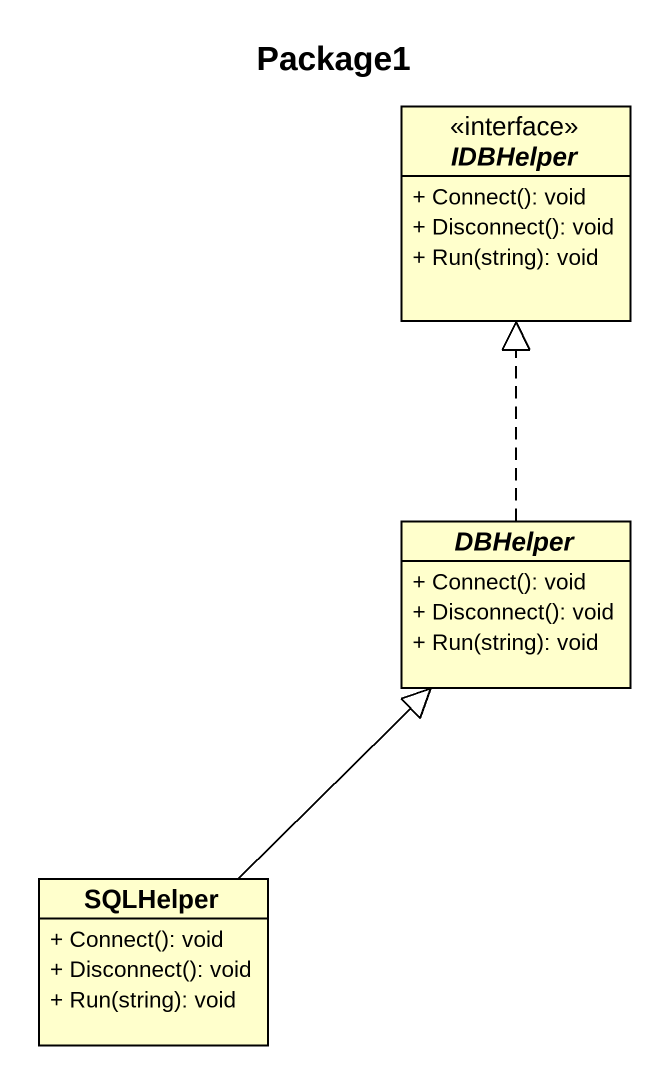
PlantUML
@startuml
title Package1
hide circle
hide empty members
skinparam classAttributeIconSize 0
interface IDBHelper {
  + Connect(): void
  + Disconnect(): void
  + Run(string): void
}
abstract class DBHelper {
  + Connect(): void
  + Disconnect(): void
  + Run(string): void
}
class SQLHelper {
  + Connect(): void
  + Disconnect(): void
  + Run(string): void
}
DBHelper .up.|> IDBHelper
SQLHelper -up-|> DBHelper
@enduml
